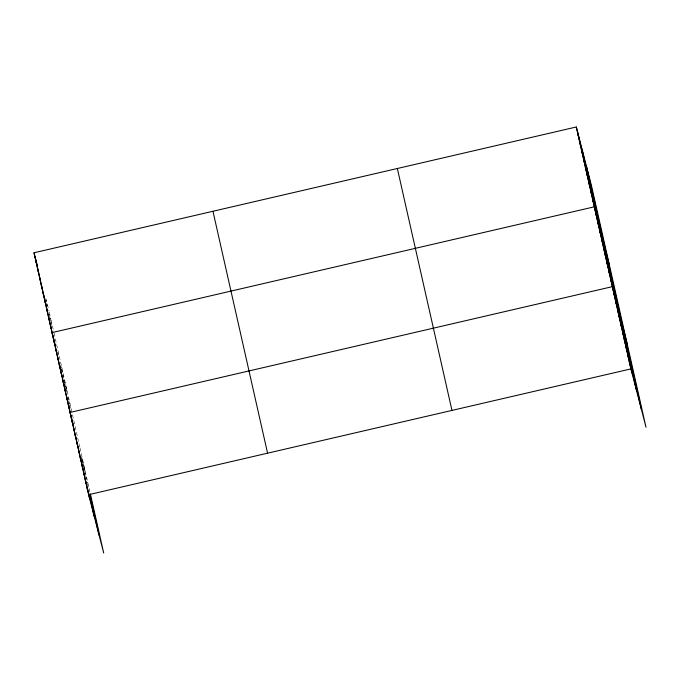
<?xml version="1.0" encoding="UTF-8"?>
<svg xmlns="http://www.w3.org/2000/svg" width="680" height="680" viewBox="0 0 680 680"><rect width="100%" height="100%" fill="white"/><g stroke="black" fill="none" stroke-linecap="round" stroke-linejoin="round"><path stroke-width="0.51" stroke-dasharray="3.4 2.55" d="M45.849 298.605L49.079 311.1M61.54 369.401L62.254 372.164M62.951 374.867L64.107 379.329M64.337 380.222L65.951 386.469M66.181 387.362L67.108 390.932M81.668 457.377L82.127 459.162M82.356 460.054L83.053 462.731M83.283 463.624L83.98 466.302M84.209 467.194L85.127 470.764M49.308 312.094L50.881 319.082M51.111 320.084L53.813 332.052M54.035 333.055L72.063 412.879M72.513 414.876L79.722 446.811M79.951 447.805L89.981 492.26M45.815 299.243L46.265 301.231M46.716 303.229L47.396 306.221M49.198 314.211L49.87 317.203M50.099 318.197L50.77 321.19M51 322.192L51.671 325.185M57.758 352.129L58.438 355.122M60.69 365.1L61.361 368.092M61.591 369.087L62.262 372.087M64.515 382.067L65.195 385.058M65.416 386.053L66.096 389.045M66.317 390.048L66.767 392.046M67.898 397.035L68.57 400.027M68.799 401.022L69.471 404.013M69.7 405.017L70.371 408.008M81.566 457.589L82.203 460.385M82.416 461.32L83.045 464.125M83.257 465.06L83.886 467.865M84.099 468.8L84.736 471.606M84.949 472.54L85.578 475.346M85.791 476.281L87.269 482.817M87.482 483.752L88.953 490.297"/><path stroke-width="1.02" d="M90.406 494.122L103.7 553.01L88.621 494.692L34 252.781L576.3 126.99L591.379 185.308L646 427.219L630.921 368.9L576.3 126.99M88.621 494.692L630.921 368.9M578.102 134.971L579.198 139.204M579.904 142.962L581 147.194M581.706 150.943L582.803 155.176M583.508 158.924L584.604 163.157M585.31 166.906L586.406 171.139M587.112 174.887L588.208 179.12M588.914 182.869L590.01 187.102M590.716 190.859L591.812 195.092M592.518 198.84L593.615 203.073M609.408 265.14L594.32 206.822L52.02 332.613L54.043 340.416M596.13 214.804L597.218 219.036M597.933 222.785L599.02 227.018M599.735 230.767L600.822 235M601.537 238.756L602.625 242.989M603.338 246.738L604.435 250.971M605.14 254.72L606.237 258.952M606.942 262.701L608.039 266.934M608.744 270.683L609.841 274.916M610.546 278.664L611.643 282.897M627.428 344.964L612.348 286.654L70.048 412.445L71.834 419.356M614.04 294.125L615.128 298.358M615.723 301.606L616.819 305.839M617.414 309.085L618.511 313.319M619.097 316.557L620.194 320.79M620.789 324.037L621.885 328.27M622.481 331.517L623.568 335.75M624.163 338.988L625.26 343.221M625.855 346.469L626.952 350.701M627.538 353.949L628.635 358.181M629.229 361.42L630.326 365.653M34 252.781L37.63 266.832M35.802 260.763L36.898 264.996M37.604 268.753L38.7 272.986M39.406 276.734L40.502 280.968M41.208 284.716L42.305 288.949M43.01 292.697L44.106 296.93M44.812 300.679L45.908 304.912M46.614 308.661L47.711 312.894M48.416 316.65L49.512 320.883M50.218 324.632L51.314 328.865L35.096 257.014M54.273 341.309L54.731 343.094M54.961 343.986L55.428 345.772M53.831 340.595L54.706 343.986M55.633 348.576L56.721 352.809M57.434 356.567L58.522 360.8M59.236 364.548L60.325 368.781M61.038 372.529L62.135 376.762L54.918 344.828M62.841 380.511L63.937 384.744M64.642 388.493L65.518 391.884M66.445 396.474L67.541 400.707M68.246 404.464L69.343 408.697M72.063 420.249L72.99 423.819M71.74 419.917L72.828 424.15M73.423 427.397L74.519 431.63M75.115 434.877L76.211 439.11M76.797 442.348L77.894 446.581M78.489 449.829L79.585 454.062M80.18 457.308L81.269 461.541L65.739 392.725M81.864 464.78L82.96 469.013M83.555 472.26L84.651 476.493L81.481 462.476M85.238 479.74L86.334 483.973M86.929 487.212L88.026 491.444L84.855 477.428M586.763 167.458L641.385 409.368M582.012 149.073L636.633 390.983M577.396 131.223L632.009 373.133M397.341 168.504L451.962 410.414M212.959 211.276L267.58 453.177M89.803 494.037L99.084 535.16M89.267 494.343L94.325 516.774M51.544 329.859L54.697 343.833M62.356 377.757L65.509 391.731M88.239 492.379L89.709 498.925"/></g></svg>
